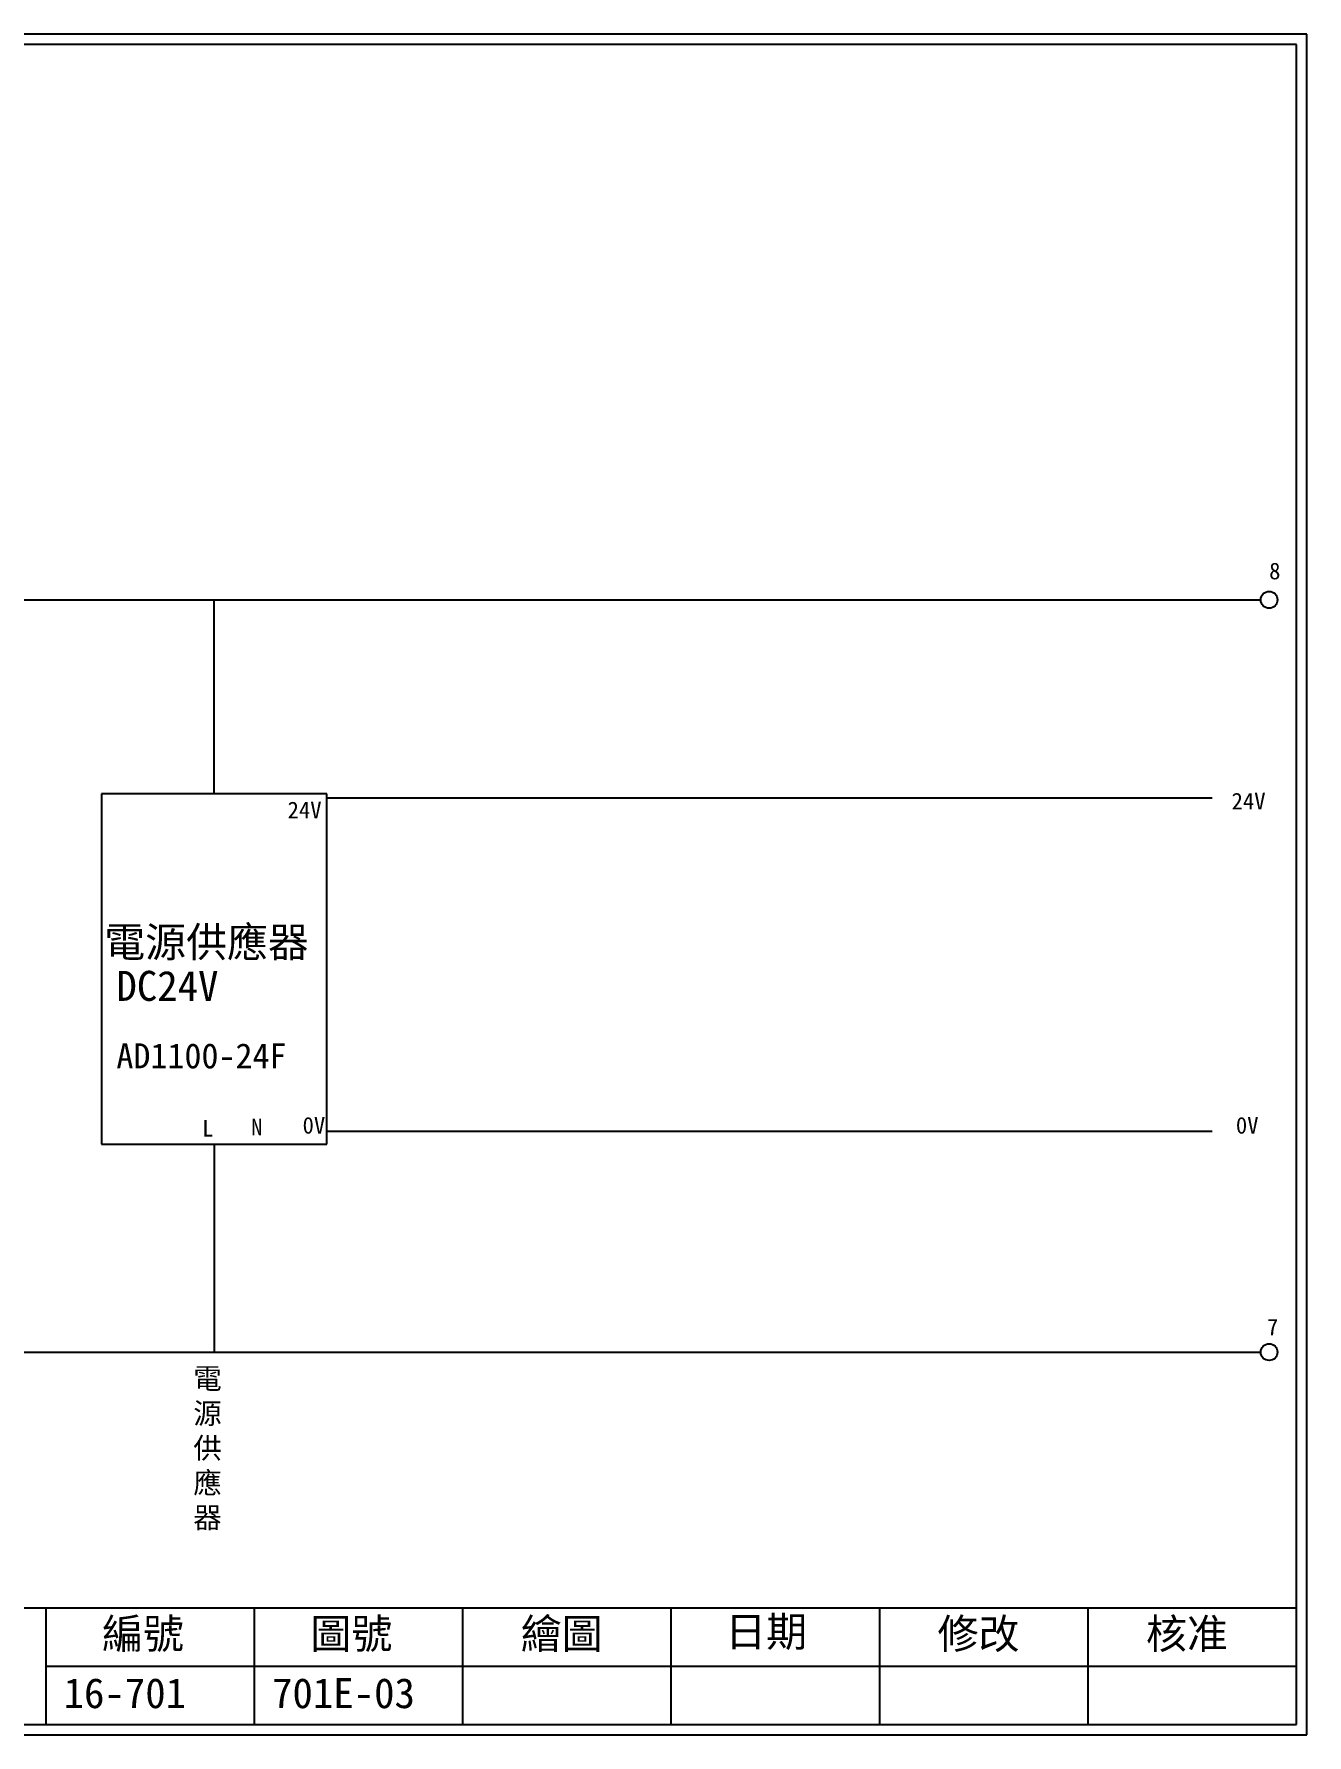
# Model space of a CAD drawing. Extents: x 10 to 297, y 3 to 207.
# Drawn here: x 144.3 to 297, y 3 to 207 of the extents above; entities that cross this region are included whole.
import ezdxf

# ---------------------------------------------------------------- set-up
doc = ezdxf.new("R2010")
doc.units = 0
doc.layers.get('0').update_dxf_attribs({"linetype": 'CONTINUOUS'})
doc.layers.add('圖框層', color=7, linetype='CONTINUOUS')
doc.layers.add('標尺寸層', color=3, linetype='CONTINUOUS')
doc.styles.add('CNS', font='romanc.shx', dxfattribs={"bigfont": 'chineset.shx'})
doc.styles.add('STSL', font='kaiu.ttf')

msp = doc.modelspace()

# ---------------------------------------------------------------- linework, layer by layer
for p, q in [((48.79, 139.12), (291.46, 139.12)), ((179.42, 115.86), (152.42, 115.86)), ((152.42, 115.86), (152.42, 73.86)), ((179.42, 73.86), (179.42, 115.86)), ((285.64, 115.32), (179.42, 115.32)), ((152.42, 73.86), (179.42, 73.86)), ((285.64, 75.38), (179.42, 75.38)), ((52.98, 48.91), (291.46, 48.91))]:
    msp.add_line(p, q)
at = {"layer": '圖框層', "color": 7}
for p, q in [((297, 206.97), (10, 206.97)), ((297, 3), (297, 206.97)), ((295.75, 205.72), (11.25, 205.72)), ((295.75, 4.25), (295.75, 205.72)), ((11.25, 18.25), (295.75, 18.25)), ((145.75, 4.25), (145.75, 18.25)), ((170.75, 4.25), (170.75, 18.25)), ((195.75, 4.25), (195.75, 18.25)), ((220.75, 4.25), (220.75, 18.25)), ((245.75, 4.25), (245.75, 18.25)), ((270.75, 4.25), (270.75, 18.25)), ((145.75, 11.25), (295.75, 11.25)), ((11.25, 4.25), (295.75, 4.25)), ((10, 3), (297, 3))]:
    msp.add_line(p, q, dxfattribs=at)
at = {"layer": '標尺寸層', "color": 7}
for p, q in [((165.92, 115.86), (165.92, 139.12)), ((165.92, 73.86), (165.92, 48.91))]:
    msp.add_line(p, q, dxfattribs=at)
for centre in [(292.46, 139.12), (292.46, 48.91)]:
    msp.add_circle(centre, 1, dxfattribs=at)

# ---------------------------------------------------------------- texts
at = {"layer": '圖框層', "color": 4, "style": 'STSL'}
for s, height, p in [('8', 2, (292.46, 141.58)), ('24V', 2, (174.72, 112.92)), ('24V', 2, (287.95, 113.98)), ('電源供應器', 3.6, (152.73, 96.28)), ('DC24V', 3.6, (154.19, 91.03)), ('AD1100-24F', 3, (154.19, 82.94)), ('L', 2, (164.48, 74.76)), ('N', 2, (170.35, 74.91)), ('0V', 2, (176.52, 75.11)), ('0V', 2, (288.47, 75.11)), ('7', 2, (292.2, 50.91)), ('編號', 3.6, (152.47, 13.34)), ('圖號', 3.6, (177.47, 13.34)), ('繪圖', 3.6, (202.69, 13.34)), ('日期', 3.6, (227.22, 13.59)), ('修改', 3.6, (252.69, 13.34)), ('核准', 3.6, (277.69, 13.34)), ('16-701', 3.6, (147.86, 6.22)), ('701E-03', 3.6, (172.86, 6.22))]:
    msp.add_text(s, height=height, dxfattribs=at).set_placement(p)
at = {"layer": '標尺寸層', "color": 7, "insert": (163.42, 46.99), "char_height": 2.5, "width": 5.4243, "attachment_point": 1, "style": 'CNS'}
msp.add_mtext('{\\fDFKai-SB|b0|i0|c136|p65;電源供應器}', dxfattribs=at)

doc.saveas('drawing.dxf')
